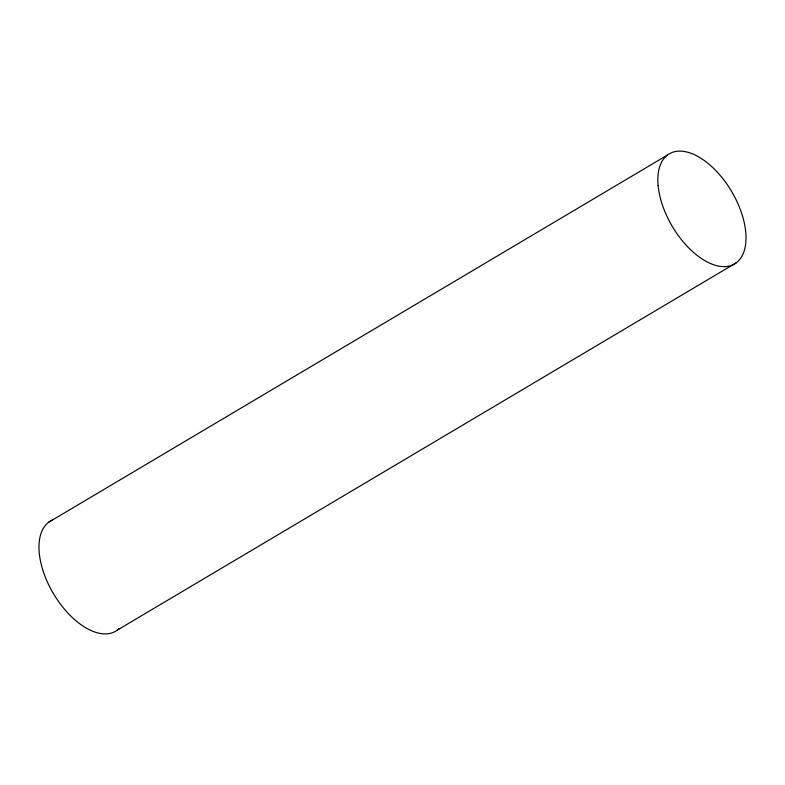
<?xml version="1.0" encoding="UTF-8"?>
<svg xmlns="http://www.w3.org/2000/svg" width="785" height="785" viewBox="0 0 785 785"><rect width="100%" height="100%" fill="white"/><g stroke="black" fill="none" stroke-linecap="round" stroke-linejoin="round"><path stroke-width="1.18" d="M48.66 522.251L667.515 154.998M117.485 630.002L736.34 262.749M119.212 628.53A64.017 34.432 59.3 0 1 54.4 595.236A64.017 34.432 59.3 0 1 52.546 519.984M658.105 185.545A64.017 34.432 59.3 0 0 728.038 266.321A64.017 34.432 59.3 0 0 719.639 174.751A64.017 34.432 59.3 0 0 658.105 185.545"/></g></svg>
